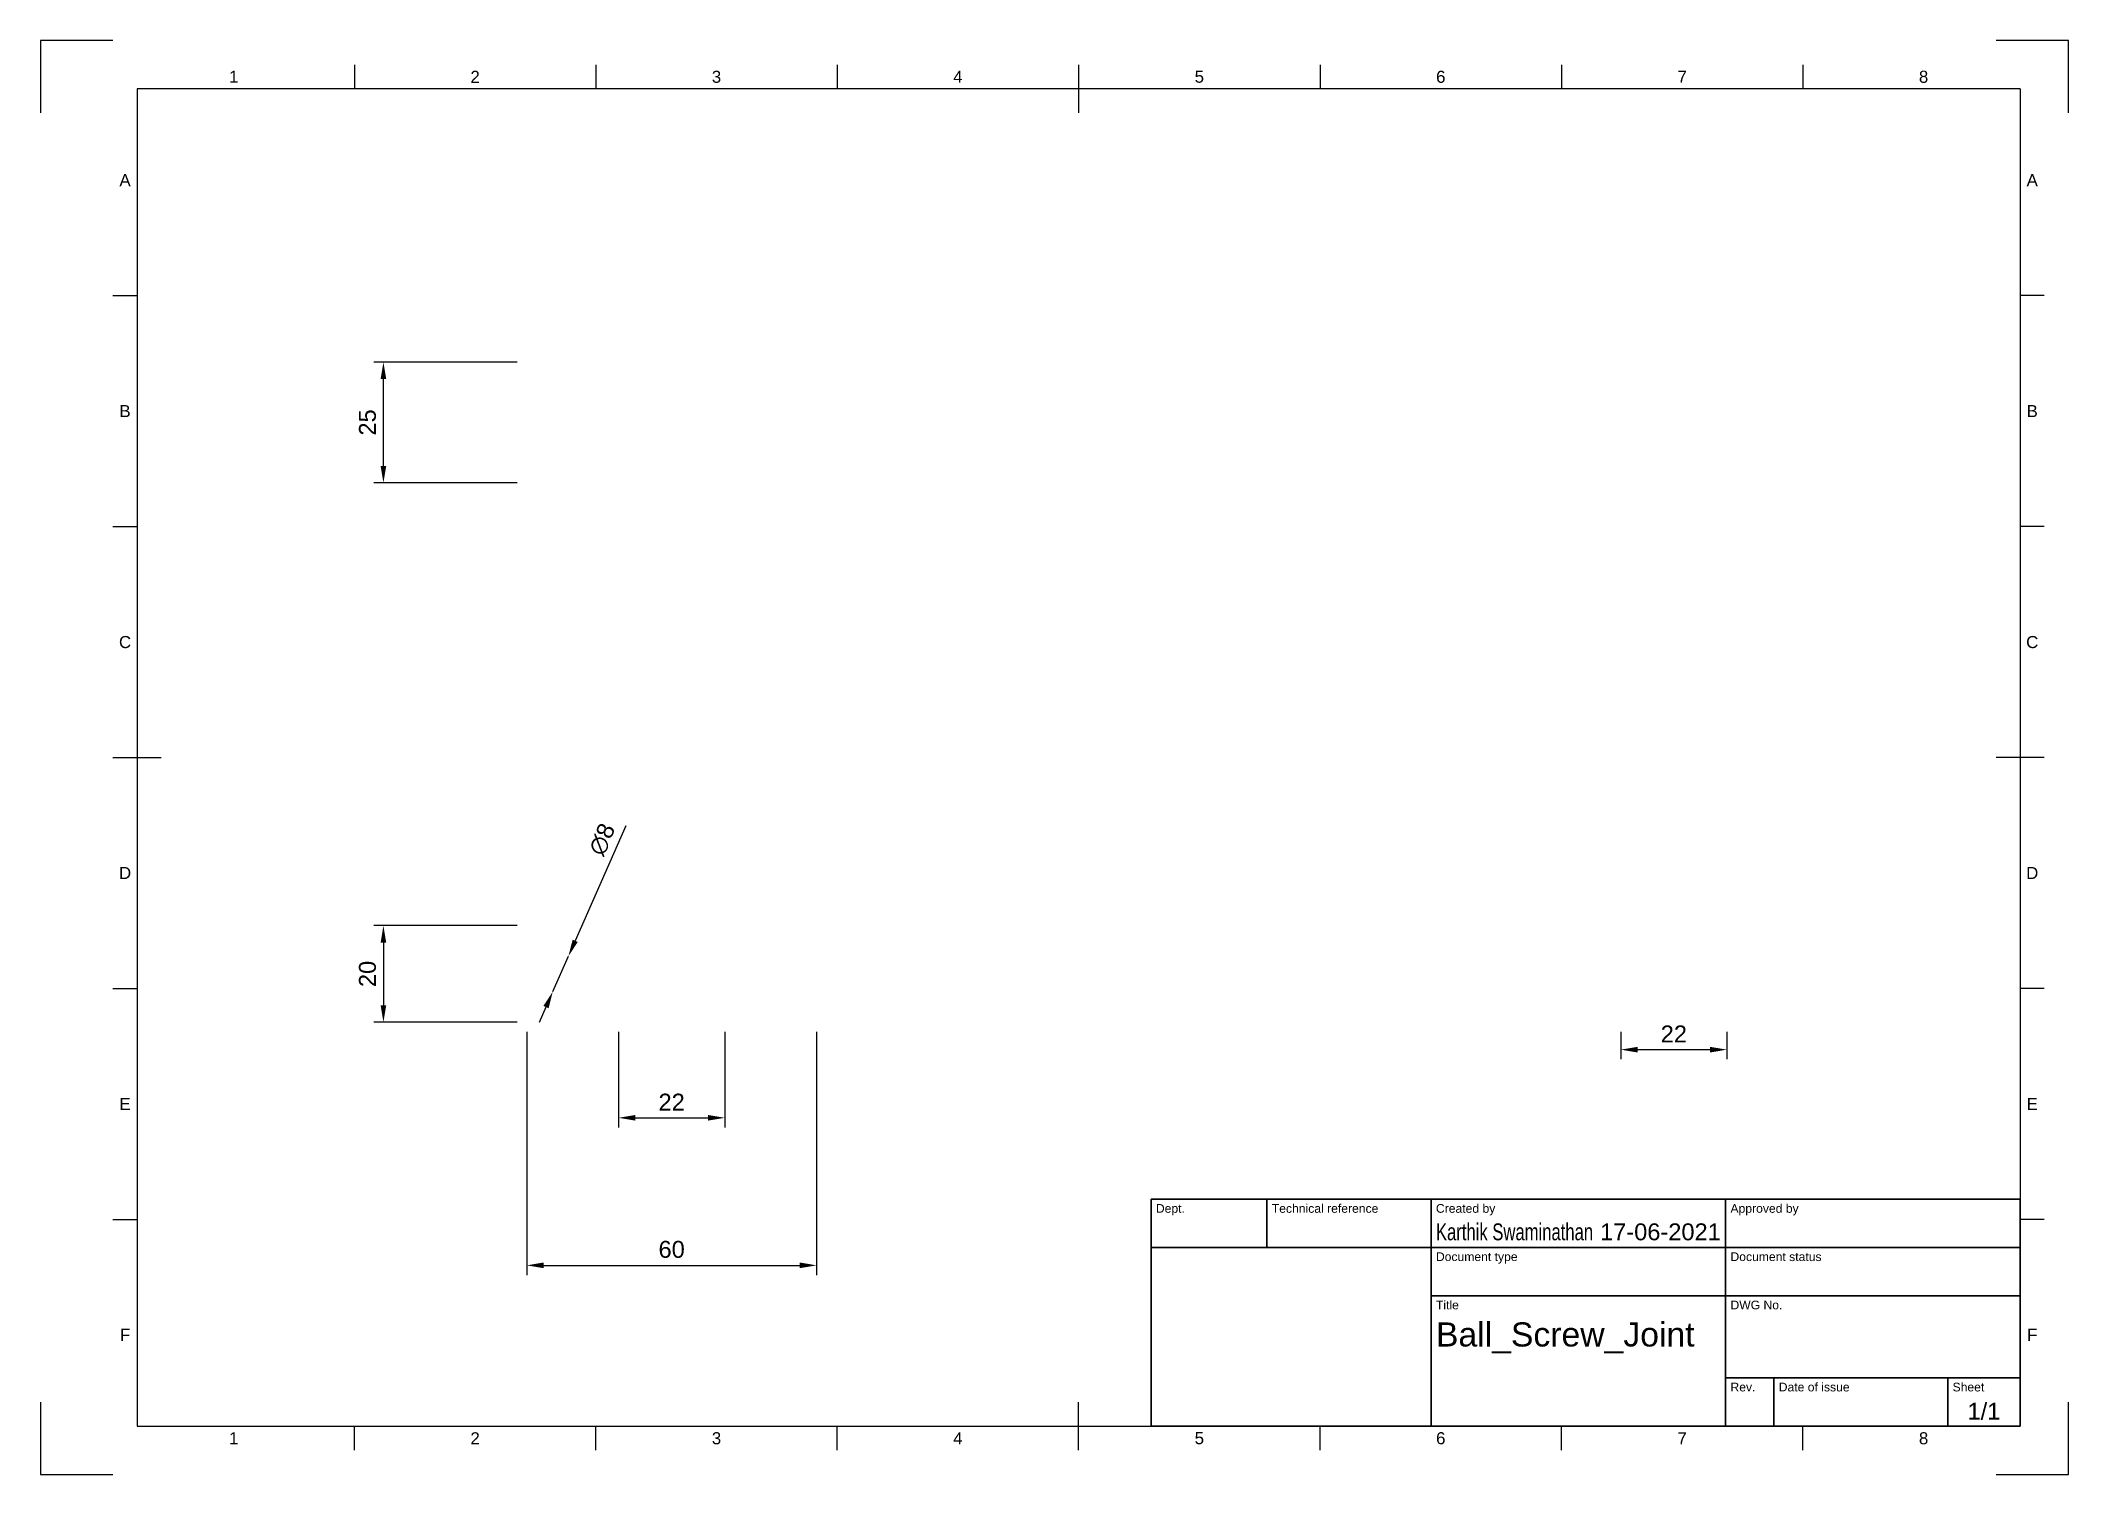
# Paper-space layout 'Sheet1' of a CAD drawing. Header units: millimetres. Extents: x 0 to 420, y 0 to 297.
import ezdxf
from ezdxf.enums import TextEntityAlignment as Align

# ---------------------------------------------------------------- set-up
doc = ezdxf.new("R2010")
doc.units = ezdxf.units.MM
doc.header["$LTSCALE"] = 0.75
for name, color, linetype, lineweight in [('Border', 7, 'Continuous', 25), ('Dimensions', 7, 'Continuous', 25), ('TitleBlock', 7, 'Continuous', 35)]:
    doc.layers.add(name, color=color, linetype=linetype, lineweight=lineweight)
doc.styles.add('FusionTitle', font='arial.ttf')
doc.styles.get("Standard").update_dxf_attribs({"font": 'arial.ttf'})
doc.dimstyles.new('ISO-25', dxfattribs={"dimtxt": 3.5, "dimasz": 3.5, "dimexe": 2, "dimexo": 2, "dimgap": 1.5, "dimtad": 1, "dimzin": 12, "dimdsep": 46, "dimtxsty": 'Standard', "dimcen": 0, "dimclrd": 256, "dimclre": 256, "dimclrt": 256, "dimazin": 3, "dimtp": 0.1, "dimtm": 0.1, "dimtfac": 0.714, "dimtmove": 0, "dimatfit": 3, "dimfxl": 1, "dimtzin": 12, "dimarcsym": 0})

# ---------------------------------------------------------------- blocks, each defined once
blk = doc.blocks.new('ISO_A3_SHEET')
at = {"layer": 'Border'}
for p, q in [((65, 292), (65, 287)), ((115, 292), (115, 287)), ((165, 292), (165, 287)), ((215, 292), (215, 282)), ((265, 292), (265, 287)), ((315, 292), (315, 287)), ((365, 292), (365, 287)), ((410, 287), (20, 287)), ((20, 287), (20, 10)), ((410, 287), (410, 10)), ((15, 244.16666), (20, 244.16666)), ((415, 244.16666), (410, 244.16666)), ((15, 196.33333), (20, 196.33333)), ((415, 196.33333), (410, 196.33333)), ((15, 148.5), (25, 148.5)), ((415, 148.5), (405, 148.5)), ((15, 100.66667), (20, 100.66667)), ((415, 100.66667), (410, 100.66667)), ((15, 52.83334), (20, 52.83334)), ((415, 52.83334), (410, 52.83334)), ((215, 5), (215, 15)), ((20, 10), (410, 10)), ((65, 5), (65, 10)), ((115, 5), (115, 10)), ((165, 5), (165, 10)), ((265, 5), (265, 10)), ((315, 5), (315, 10)), ((365, 5), (365, 10))]:
    blk.add_line(p, q, dxfattribs=at)
at = {"layer": 'Defpoints'}
for p, q in [((15, 297), (0, 297)), ((0, 297), (0, 282)), ((420, 297), (405, 297)), ((420, 282), (420, 297)), ((0, 15), (0, 0)), ((420, 0), (420, 15)), ((0, 0), (15, 0)), ((405, 0), (420, 0))]:
    blk.add_line(p, q, dxfattribs=at)
at = {"layer": 'Border', "style": 'FusionTitle'}
for s, p in [('1', (40, 289.5)), ('2', (90, 289.5)), ('3', (140, 289.5)), ('4', (190, 289.5)), ('5', (240, 289.5)), ('6', (290, 289.5)), ('7', (340, 289.5)), ('8', (390, 289.5)), ('A', (17.5, 268.08333)), ('A', (412.5, 268.08333)), ('B', (17.5, 220.25)), ('B', (412.5, 220.25)), ('C', (17.5, 172.41667)), ('C', (412.5, 172.41667)), ('D', (17.5, 124.58334)), ('D', (412.5, 124.58334)), ('E', (17.5, 76.75001)), ('E', (412.5, 76.75001)), ('F', (17.5, 28.91668)), ('F', (412.5, 28.91668)), ('1', (40, 7.5)), ('2', (90, 7.5)), ('3', (140, 7.5)), ('4', (190, 7.5)), ('5', (240, 7.5)), ('6', (290, 7.5)), ('7', (340, 7.5)), ('8', (390, 7.5))]:
    blk.add_text(s, height=2.5, dxfattribs=at).set_placement(p, align=Align.MIDDLE)
blk = doc.blocks.new('ISO_TITLEBLOCK')
at = {"layer": 'TitleBlock'}
for p, q in [((0, 47), (-180, 47)), ((-180, 47), (-180, 0)), ((-156, 37), (-156, 47)), ((-122, 0), (-122, 47)), ((-61, 0), (-61, 47)), ((0, 0), (0, 47)), ((-180, 37), (0, 37)), ((-122, 27), (0, 27)), ((-61, 10), (0, 10)), ((-51, 0), (-51, 10)), ((-15, 0), (-15, 10)), ((-180, 0), (0, 0))]:
    blk.add_line(p, q, dxfattribs=at)
at = {"layer": 'TitleBlock', "style": 'FusionTitle'}
for s, p in [('Dept.', (-179, 46)), ('Technical reference', (-155, 46)), ('Created by', (-121, 46)), ('Approved by', (-60, 46)), ('Document type', (-121, 36)), ('Document status', (-60, 36)), ('Title', (-121, 26)), ('DWG No.', (-60, 26)), ('Rev.', (-60, 9)), ('Date of issue', (-50, 9)), ('Sheet', (-14, 9))]:
    blk.add_text(s, height=1.8, dxfattribs=at).set_placement(p, align=Align.TOP_LEFT)
for tag, height, p in [('DEPT', 3.5, (-179, 42)), ('TECHNICAL_REFERENCE', 3.5, (-155, 42)), ('CREATED_BY', 3.5, (-121, 42)), ('APPROVED_BY', 3.5, (-60, 42)), ('DOCUMENT_TYPE', 3.5, (-121, 32)), ('DOCUMENT_STATUS', 3.5, (-60, 32)), ('TITLE_1', 5, (-121, 21.5)), ('TITLE_2', 5, (-121, 14)), ('TITLE_3', 5, (-121, 6.5)), ('DATE_OF_ISSUE', 3.5, (-50, 5))]:
    blk.add_attdef(tag, text='', height=height, dxfattribs=at).set_placement(p, align=Align.TOP_LEFT)
for tag, p in [('CREATED_DATE', (-62, 42)), ('APPROVED_DATE', (-0.99, 42))]:
    blk.add_attdef(tag, text='', height=3.5, dxfattribs=at).set_placement(p, align=Align.TOP_RIGHT)
for tag, height, p in [('DRAWING_NUMBER', 5, (-30.5, 19.75)), ('REV', 3.5, (-56, 4.85)), ('SHEET', 3.5, (-7.5, 4.85))]:
    blk.add_attdef(tag, text='', height=height, dxfattribs=at).set_placement(p, align=Align.TOP_CENTER)
blk = doc.blocks.new('*D25')
at = {"layer": 'Defpoints', "color": 0, "transparency": 16777216}
for p in [(100.71, 113.67), (71.01, 93.67), (100.71, 93.67)]:
    blk.add_point(p, dxfattribs=at)
at = {"layer": 'Dimensions', "lineweight": -2, "transparency": 16777216}
for p, q in [((98.71, 113.67), (69.01, 113.67)), ((71.01, 110.17), (71.01, 97.17)), ((98.71, 93.67), (69.01, 93.67))]:
    blk.add_line(p, q, dxfattribs=at)
at = {"layer": 'Dimensions', "transparency": 16777216}
for points in [[(70.43, 110.17), (71.59, 110.17), (71.01, 113.67)], [(70.43, 97.17), (71.59, 97.17), (71.01, 93.67)]]:
    blk.add_solid(points, dxfattribs=at)
at = {"layer": 'Dimensions', "transparency": 16777216, "insert": (67.72, 103.67), "char_height": 3.5, "attachment_point": 5, "rotation": 90}
blk.add_mtext('20', dxfattribs=at)
blk = doc.blocks.new('*D26')
at = {"layer": 'Defpoints', "color": 0, "transparency": 16777216}
for p in [(100.71, 93.67), (160.71, 93.67), (160.71, 43.31)]:
    blk.add_point(p, dxfattribs=at)
at = {"layer": 'Dimensions', "lineweight": -2, "transparency": 16777216}
for p, q in [((100.71, 91.67), (100.71, 41.31)), ((160.71, 91.67), (160.71, 41.31)), ((104.21, 43.31), (157.21, 43.31))]:
    blk.add_line(p, q, dxfattribs=at)
at = {"layer": 'Dimensions', "transparency": 16777216}
for points in [[(104.21, 43.9), (104.21, 42.73), (100.71, 43.31)], [(157.21, 43.9), (157.21, 42.73), (160.71, 43.31)]]:
    blk.add_solid(points, dxfattribs=at)
at = {"layer": 'Dimensions', "transparency": 16777216, "insert": (130.71, 46.6), "char_height": 3.5, "attachment_point": 5}
blk.add_mtext('60', dxfattribs=at)
blk = doc.blocks.new('*D27')
at = {"layer": 'Defpoints', "color": 0, "transparency": 16777216}
for p in [(119.71, 93.67), (141.71, 93.67), (141.71, 73.87)]:
    blk.add_point(p, dxfattribs=at)
at = {"layer": 'Dimensions', "lineweight": -2, "transparency": 16777216}
for p, q in [((119.71, 91.67), (119.71, 71.87)), ((141.71, 91.67), (141.71, 71.87)), ((123.21, 73.87), (138.21, 73.87))]:
    blk.add_line(p, q, dxfattribs=at)
at = {"layer": 'Dimensions', "transparency": 16777216}
for points in [[(123.21, 74.45), (123.21, 73.28), (119.71, 73.87)], [(138.21, 74.45), (138.21, 73.28), (141.71, 73.87)]]:
    blk.add_solid(points, dxfattribs=at)
at = {"layer": 'Dimensions', "transparency": 16777216, "insert": (130.71, 77.12), "char_height": 3.5, "attachment_point": 5}
blk.add_mtext('22', dxfattribs=at)
blk = doc.blocks.new('*D28')
at = {"layer": 'Defpoints', "color": 0, "transparency": 16777216}
for p in [(109.32, 107.33), (106.09, 100.01)]:
    blk.add_point(p, dxfattribs=at)
at = {"layer": 'Dimensions', "lineweight": -2, "transparency": 16777216}
for p, q in [((121.24, 134.34), (110.74, 110.53)), ((106.09, 100.01), (109.32, 107.33)), ((104.68, 96.8), (103.27, 93.6))]:
    blk.add_line(p, q, dxfattribs=at)
at = {"layer": 'Dimensions', "transparency": 16777216}
for points in [[(110.2, 110.76), (111.27, 110.29), (109.32, 107.33)], [(104.15, 97.04), (105.22, 96.57), (106.09, 100.01)]]:
    blk.add_solid(points, dxfattribs=at)
at = {"layer": 'Dimensions', "transparency": 16777216, "insert": (116.31, 131.54), "char_height": 3.5, "attachment_point": 5, "rotation": 66.196}
blk.add_mtext('∅8', dxfattribs=at)
blk = doc.blocks.new('*D29')
at = {"layer": 'Defpoints', "color": 0, "transparency": 16777216}
for p in [(71.01, 230.4), (100.71, 230.4), (100.71, 205.4)]:
    blk.add_point(p, dxfattribs=at)
at = {"layer": 'Dimensions', "lineweight": -2, "transparency": 16777216}
for p, q in [((98.71, 230.4), (69.01, 230.4)), ((71.01, 208.9), (71.01, 226.9)), ((98.71, 205.4), (69.01, 205.4))]:
    blk.add_line(p, q, dxfattribs=at)
at = {"layer": 'Dimensions', "transparency": 16777216}
for points in [[(70.43, 226.9), (71.59, 226.9), (71.01, 230.4)], [(70.43, 208.9), (71.59, 208.9), (71.01, 205.4)]]:
    blk.add_solid(points, dxfattribs=at)
at = {"layer": 'Dimensions', "transparency": 16777216, "insert": (67.72, 217.9), "char_height": 3.5, "attachment_point": 5, "rotation": 90}
blk.add_mtext('25', dxfattribs=at)
blk = doc.blocks.new('*D30')
at = {"layer": 'Defpoints', "color": 0, "transparency": 16777216}
for p in [(327.27, 93.67), (349.27, 93.67), (349.27, 87.99)]:
    blk.add_point(p, dxfattribs=at)
at = {"layer": 'Dimensions', "lineweight": -2, "transparency": 16777216}
for p, q in [((327.27, 91.67), (327.27, 85.99)), ((349.27, 91.67), (349.27, 85.99)), ((330.77, 87.99), (345.77, 87.99))]:
    blk.add_line(p, q, dxfattribs=at)
at = {"layer": 'Dimensions', "transparency": 16777216}
for points in [[(330.77, 88.57), (330.77, 87.4), (327.27, 87.99)], [(345.77, 88.57), (345.77, 87.4), (349.27, 87.99)]]:
    blk.add_solid(points, dxfattribs=at)
at = {"layer": 'Dimensions', "transparency": 16777216, "insert": (338.27, 91.24), "char_height": 3.5, "attachment_point": 5}
blk.add_mtext('22', dxfattribs=at)

psp = doc.layouts.new('Sheet1')

# ---------------------------------------------------------------- block references
at = {"layer": 'Border'}
psp.add_blockref('ISO_A3_SHEET', (0, 0), dxfattribs=at)
at = {"layer": 'TitleBlock'}
ref = psp.add_blockref('ISO_TITLEBLOCK', (410, 10), dxfattribs=at)
ref.add_attrib('CREATED_DATE', '17-06-2021', dxfattribs={"height": 3.5, "style": 'FusionTitle'}).set_placement((348, 52), align=Align.TOP_RIGHT)
ref.add_attrib('SHEET', '1/1', dxfattribs={"height": 3.5, "style": 'FusionTitle'}).set_placement((402.5, 14.85), align=Align.TOP_CENTER)
ref.add_attrib('TITLE_1', 'Ball_Screw_Joint', dxfattribs={"height": 5, "style": 'FusionTitle'}).set_placement((289, 31.5), align=Align.TOP_LEFT)
ref.add_attrib('CREATED_BY', 'Karthik Swaminathan', dxfattribs={"height": 3.5, "style": 'FusionTitle', "width": 0.704579}).set_placement((289, 52), align=Align.TOP_LEFT)

# ---------------------------------------------------------------- dimensions: what is measured, and where the dimension line sits
at = {"layer": 'Dimensions'}
for p1, p2, distance, picture, middle in [((100.709, 205.401), (100.709, 230.401), 29.698, '*D29', (67.724, 217.901)), ((100.709, 113.666), (100.709, 93.666), -29.698, '*D25', (67.724, 103.666)), ((100.709, 93.666), (160.709, 93.666), -50.351, '*D26', (130.709, 46.601)), ((119.709, 93.666), (141.709, 93.666), -19.799, '*D27', (130.709, 77.124)), ((327.274, 93.666), (349.274, 93.666), -5.679, '*D30', (338.274, 91.244))]:
    dim = psp.add_aligned_dim(p1=p1, p2=p2, distance=distance, dimstyle='ISO-25', override={"dimlfac": -1, "dimclrd": 256, "dimclre": 256}, dxfattribs=at)
    dim.commit()
    dim.dimension.update_dxf_attribs({"geometry": picture, "text_midpoint": middle})
dim = psp.add_diameter_dim_2p(p1=(106.095, 100.006), p2=(109.324, 107.325), dimstyle='ISO-25', override={"dimlfac": -1, "dimclrd": 256, "dimclre": 256}, dxfattribs=at)
dim.commit()
dim.dimension.update_dxf_attribs({"geometry": '*D28', "text_midpoint": (119.403, 130.174), "dimtype": 163})

doc.saveas('drawing.dxf')
